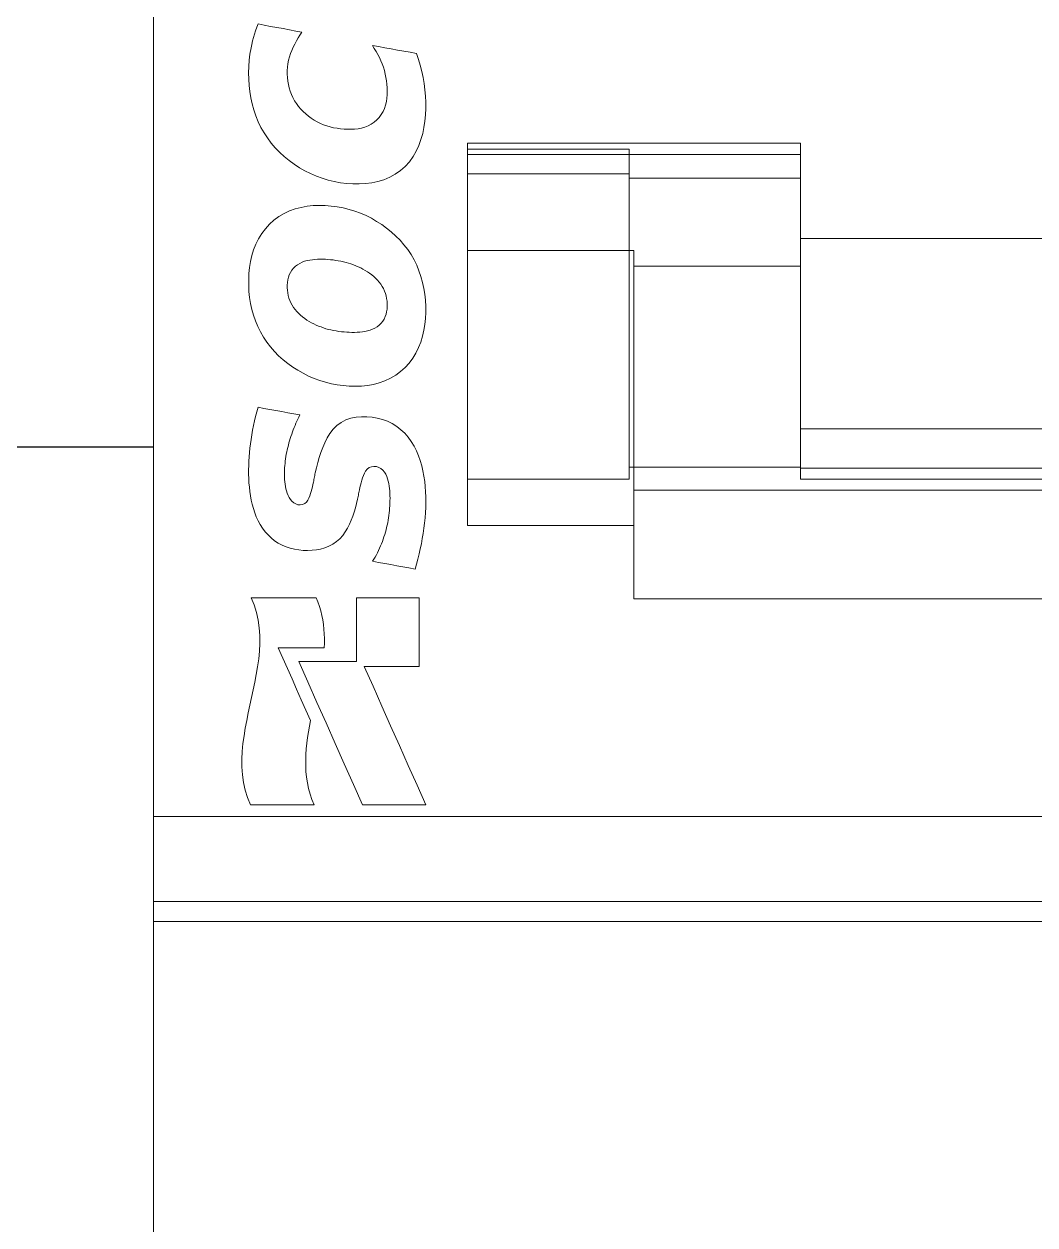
# Model space of a CAD drawing. Header units: millimetres. Extents: x 37984 to 70752, y 14140 to 37584.
# Drawn here: x 39471.76 to 39482.39, y 35683.73 to 35696.35 of the extents above; entities that cross this region are included whole.
import ezdxf

# ---------------------------------------------------------------- set-up
doc = ezdxf.new("R2010")
doc.units = ezdxf.units.MM
doc.set_wipeout_variables(frame=1)
doc.layers.add('000-PI-Oprema', color=30, linetype='Continuous', lineweight=5)
doc.layers.add('004-PI-DIN Šina', color=3, linetype='Continuous')

# ---------------------------------------------------------------- blocks, each defined once
blk = doc.blocks.new('*U853')
at = {"layer": '004-PI-DIN Šina'}
blk.add_lwpolyline([(410, -17.5), (410, 17.5), (0, 17.5), (0, -17.5)], close=True, dxfattribs=at)
blk = doc.blocks.new('I35_48290130')
blk.add_wipeout([(47167.586, 36656.002), (47185.386, 36656.002), (47185.386, 36566.502), (47167.586, 36566.502)]).dxf.layer = '000-PI-Oprema'
at = {"layer": '000-PI-Oprema'}
for p, q in [((47167.586, 36589.864), (47167.586, 36632.639)), ((47168.672, 36598.157), (47168.685, 36598.192)), ((47168.685, 36598.192), (47168.751, 36598.18)), ((47168.637, 36598.049), (47168.648, 36598.086)), ((47168.648, 36598.086), (47168.659, 36598.121)), ((47168.659, 36598.121), (47168.672, 36598.157)), ((47168.751, 36598.18), (47168.817, 36598.167)), ((47168.817, 36598.167), (47168.883, 36598.155)), ((47168.883, 36598.155), (47168.949, 36598.143)), ((47168.949, 36598.143), (47169.015, 36598.13)), ((47169.015, 36598.13), (47169.081, 36598.118)), ((47169.081, 36598.118), (47169.147, 36598.106)), ((47169.126, 36598.076), (47169.107, 36598.045)), ((47169.147, 36598.106), (47169.126, 36598.076)), ((47169.147, 36598.106), (47169.147, 36598.106)), ((47168.6, 36597.875), (47168.612, 36597.94)), ((47168.612, 36597.94), (47168.619, 36597.977)), ((47168.612, 36597.94), (47168.612, 36597.94)), ((47168.619, 36597.977), (47168.628, 36598.013)), ((47168.628, 36598.013), (47168.637, 36598.049)), ((47169.055, 36597.948), (47169.04, 36597.914)), ((47169.071, 36597.981), (47169.055, 36597.948)), ((47169.088, 36598.013), (47169.071, 36597.981)), ((47169.107, 36598.045), (47169.088, 36598.013)), ((47169.887, 36597.966), (47169.953, 36597.954)), ((47169.907, 36597.935), (47169.887, 36597.966)), ((47169.887, 36597.966), (47169.887, 36597.966)), ((47169.927, 36597.904), (47169.907, 36597.935)), ((47169.953, 36597.954), (47170.019, 36597.942)), ((47170.019, 36597.942), (47170.085, 36597.93)), ((47168.588, 36597.744), (47168.593, 36597.81)), ((47168.593, 36597.81), (47168.6, 36597.875)), ((47169.007, 36597.81), (47169, 36597.774)), ((47169.016, 36597.846), (47169.007, 36597.81)), ((47169.027, 36597.88), (47169.016, 36597.846)), ((47169.04, 36597.914), (47169.027, 36597.88)), ((47169.945, 36597.872), (47169.927, 36597.904)), ((47169.961, 36597.839), (47169.945, 36597.872)), ((47169.977, 36597.806), (47169.961, 36597.839)), ((47170.085, 36597.93), (47170.152, 36597.918)), ((47170.152, 36597.918), (47170.218, 36597.906)), ((47170.218, 36597.906), (47170.284, 36597.894)), ((47170.284, 36597.894), (47170.35, 36597.882)), ((47170.35, 36597.882), (47170.372, 36597.82)), ((47170.35, 36597.882), (47170.35, 36597.882)), ((47170.372, 36597.82), (47170.391, 36597.758)), ((47168.586, 36597.678), (47168.588, 36597.744)), ((47168.995, 36597.738), (47168.992, 36597.702)), ((47168.992, 36597.702), (47168.992, 36597.665)), ((47169, 36597.774), (47168.995, 36597.738)), ((47169.99, 36597.772), (47169.977, 36597.806)), ((47170.003, 36597.737), (47169.99, 36597.772)), ((47170.013, 36597.702), (47170.003, 36597.737)), ((47170.022, 36597.666), (47170.013, 36597.702)), ((47170.391, 36597.758), (47170.407, 36597.694)), ((47170.407, 36597.694), (47170.42, 36597.629)), ((47168.587, 36597.612), (47168.586, 36597.678)), ((47168.592, 36597.547), (47168.587, 36597.612)), ((47168.992, 36597.665), (47168.994, 36597.629)), ((47168.994, 36597.629), (47168.998, 36597.592)), ((47168.998, 36597.592), (47169.004, 36597.556)), ((47169.004, 36597.556), (47169.012, 36597.52)), ((47170.03, 36597.631), (47170.022, 36597.666)), ((47170.036, 36597.595), (47170.03, 36597.631)), ((47170.04, 36597.558), (47170.036, 36597.595)), ((47170.043, 36597.522), (47170.04, 36597.558)), ((47170.42, 36597.629), (47170.431, 36597.565)), ((47170.431, 36597.565), (47170.44, 36597.499)), ((47168.599, 36597.481), (47168.592, 36597.547)), ((47168.61, 36597.417), (47168.599, 36597.481)), ((47169.012, 36597.52), (47169.023, 36597.485)), ((47169.023, 36597.485), (47169.036, 36597.451)), ((47169.036, 36597.451), (47169.051, 36597.418)), ((47170.039, 36597.412), (47170.042, 36597.448)), ((47170.042, 36597.448), (47170.044, 36597.485)), ((47170.044, 36597.485), (47170.043, 36597.522)), ((47170.44, 36597.499), (47170.445, 36597.434)), ((47170.445, 36597.434), (47170.448, 36597.369)), ((47168.623, 36597.352), (47168.61, 36597.417)), ((47168.64, 36597.289), (47168.623, 36597.352)), ((47169.051, 36597.418), (47169.069, 36597.386)), ((47169.069, 36597.386), (47169.088, 36597.355)), ((47169.088, 36597.355), (47169.11, 36597.325)), ((47169.11, 36597.325), (47169.134, 36597.297)), ((47169.999, 36597.271), (47170.014, 36597.305)), ((47170.014, 36597.305), (47170.025, 36597.34)), ((47170.025, 36597.34), (47170.034, 36597.376)), ((47170.034, 36597.376), (47170.039, 36597.412)), ((47170.448, 36597.303), (47170.445, 36597.237)), ((47170.448, 36597.369), (47170.448, 36597.303)), ((47168.662, 36597.226), (47168.64, 36597.289)), ((47168.687, 36597.165), (47168.662, 36597.226)), ((47169.134, 36597.297), (47169.159, 36597.271)), ((47169.159, 36597.271), (47169.186, 36597.246)), ((47169.186, 36597.246), (47169.215, 36597.222)), ((47169.215, 36597.222), (47169.244, 36597.201)), ((47169.244, 36597.201), (47169.275, 36597.181)), ((47169.275, 36597.181), (47169.307, 36597.163)), ((47169.906, 36597.159), (47169.934, 36597.183)), ((47169.934, 36597.183), (47169.959, 36597.21)), ((47169.959, 36597.21), (47169.981, 36597.239)), ((47169.981, 36597.239), (47169.999, 36597.271)), ((47170.445, 36597.237), (47170.439, 36597.171)), ((47168.715, 36597.105), (47168.687, 36597.165)), ((47168.748, 36597.048), (47168.715, 36597.105)), ((47169.307, 36597.163), (47169.34, 36597.147)), ((47169.34, 36597.147), (47169.374, 36597.133)), ((47169.374, 36597.133), (47169.409, 36597.121)), ((47169.409, 36597.121), (47169.445, 36597.111)), ((47169.445, 36597.111), (47169.48, 36597.102)), ((47169.48, 36597.102), (47169.516, 36597.096)), ((47169.516, 36597.096), (47169.553, 36597.091)), ((47169.553, 36597.091), (47169.59, 36597.087)), ((47169.59, 36597.087), (47169.626, 36597.085)), ((47169.626, 36597.085), (47169.663, 36597.085)), ((47169.663, 36597.085), (47169.7, 36597.087)), ((47169.7, 36597.087), (47169.737, 36597.091)), ((47169.737, 36597.091), (47169.773, 36597.098)), ((47169.773, 36597.098), (47169.808, 36597.108)), ((47169.808, 36597.108), (47169.843, 36597.122)), ((47169.843, 36597.122), (47169.875, 36597.138)), ((47169.875, 36597.138), (47169.906, 36597.159)), ((47170.429, 36597.105), (47170.416, 36597.041)), ((47170.439, 36597.171), (47170.429, 36597.105)), ((47168.784, 36596.994), (47168.748, 36597.048)), ((47168.824, 36596.941), (47168.784, 36596.994)), ((47168.867, 36596.891), (47168.824, 36596.941)), ((47170.398, 36596.977), (47170.376, 36596.915)), ((47170.416, 36597.041), (47170.398, 36596.977)), ((47174.386, 36596.941), (47170.886, 36596.941)), ((47170.886, 36596.877), (47170.886, 36596.941)), ((47174.386, 36596.941), (47174.386, 36596.571)), ((47168.913, 36596.843), (47168.867, 36596.891)), ((47168.961, 36596.799), (47168.913, 36596.843)), ((47169.012, 36596.757), (47168.961, 36596.799)), ((47170.315, 36596.798), (47170.276, 36596.744)), ((47170.348, 36596.855), (47170.315, 36596.798)), ((47170.376, 36596.915), (47170.348, 36596.855)), ((47170.886, 36596.877), (47172.586, 36596.877)), ((47170.886, 36596.616), (47170.886, 36596.877)), ((47170.886, 36596.819), (47174.386, 36596.819)), ((47172.586, 36596.877), (47172.586, 36596.571)), ((47169.065, 36596.718), (47169.012, 36596.757)), ((47169.12, 36596.682), (47169.065, 36596.718)), ((47169.178, 36596.649), (47169.12, 36596.682)), ((47170.232, 36596.695), (47170.182, 36596.651)), ((47170.276, 36596.744), (47170.232, 36596.695)), ((47169.237, 36596.62), (47169.178, 36596.649)), ((47169.298, 36596.594), (47169.237, 36596.62)), ((47169.359, 36596.571), (47169.298, 36596.594)), ((47169.422, 36596.552), (47169.359, 36596.571)), ((47169.487, 36596.536), (47169.422, 36596.552)), ((47170.009, 36596.555), (47169.946, 36596.536)), ((47170.07, 36596.581), (47170.009, 36596.555)), ((47170.128, 36596.613), (47170.07, 36596.581)), ((47170.182, 36596.651), (47170.128, 36596.613)), ((47172.586, 36596.616), (47170.886, 36596.616)), ((47170.886, 36593.408), (47170.886, 36596.616)), ((47172.586, 36596.571), (47174.386, 36596.571)), ((47172.586, 36593.536), (47172.586, 36596.571)), ((47174.386, 36593.536), (47174.386, 36596.571)), ((47169.552, 36596.524), (47169.487, 36596.536)), ((47169.617, 36596.516), (47169.552, 36596.524)), ((47169.683, 36596.512), (47169.617, 36596.516)), ((47169.749, 36596.511), (47169.683, 36596.512)), ((47169.815, 36596.514), (47169.749, 36596.511)), ((47169.881, 36596.523), (47169.815, 36596.514)), ((47169.946, 36596.536), (47169.881, 36596.523)), ((47168.853, 36596.13), (47168.904, 36596.168)), ((47168.904, 36596.168), (47168.959, 36596.2)), ((47168.959, 36596.2), (47169.017, 36596.227)), ((47169.017, 36596.227), (47169.076, 36596.249)), ((47169.076, 36596.249), (47169.138, 36596.265)), ((47169.138, 36596.265), (47169.201, 36596.276)), ((47169.201, 36596.276), (47169.264, 36596.283)), ((47169.264, 36596.283), (47169.328, 36596.285)), ((47169.328, 36596.285), (47169.391, 36596.284)), ((47169.391, 36596.284), (47169.454, 36596.279)), ((47169.454, 36596.279), (47169.518, 36596.27)), ((47169.518, 36596.27), (47169.58, 36596.259)), ((47169.58, 36596.259), (47169.642, 36596.244)), ((47169.642, 36596.244), (47169.702, 36596.225)), ((47169.702, 36596.225), (47169.762, 36596.203)), ((47169.762, 36596.203), (47169.82, 36596.178)), ((47169.82, 36596.178), (47169.877, 36596.15)), ((47168.763, 36596.04), (47168.806, 36596.087)), ((47168.806, 36596.087), (47168.853, 36596.13)), ((47169.877, 36596.15), (47169.932, 36596.118)), ((47169.932, 36596.118), (47169.986, 36596.084)), ((47169.986, 36596.084), (47170.037, 36596.047)), ((47170.037, 36596.047), (47170.086, 36596.007)), ((47168.663, 36595.879), (47168.691, 36595.936)), ((47168.691, 36595.936), (47168.724, 36595.99)), ((47168.724, 36595.99), (47168.763, 36596.04)), ((47170.086, 36596.007), (47170.133, 36595.964)), ((47170.133, 36595.964), (47170.178, 36595.919)), ((47170.178, 36595.919), (47170.219, 36595.871)), ((47178.586, 36595.939), (47174.386, 36595.939)), ((47174.386, 36595.939), (47174.386, 36595.939)), ((47168.621, 36595.759), (47168.639, 36595.82)), ((47168.639, 36595.82), (47168.663, 36595.879)), ((47170.219, 36595.871), (47170.258, 36595.821)), ((47170.258, 36595.821), (47170.293, 36595.769)), ((47170.886, 36595.811), (47172.636, 36595.811)), ((47172.636, 36595.811), (47172.636, 36592.921)), ((47168.596, 36595.634), (47168.607, 36595.697)), ((47168.607, 36595.697), (47168.621, 36595.759)), ((47169.101, 36595.662), (47169.079, 36595.646)), ((47169.125, 36595.676), (47169.101, 36595.662)), ((47169.149, 36595.688), (47169.125, 36595.676)), ((47169.175, 36595.698), (47169.149, 36595.688)), ((47169.201, 36595.705), (47169.175, 36595.698)), ((47169.228, 36595.711), (47169.201, 36595.705)), ((47169.256, 36595.715), (47169.228, 36595.711)), ((47169.283, 36595.717), (47169.256, 36595.715)), ((47169.31, 36595.719), (47169.283, 36595.717)), ((47169.338, 36595.72), (47169.31, 36595.719)), ((47169.365, 36595.719), (47169.338, 36595.72)), ((47169.393, 36595.719), (47169.365, 36595.719)), ((47169.42, 36595.717), (47169.393, 36595.719)), ((47169.448, 36595.715), (47169.42, 36595.717)), ((47169.475, 36595.712), (47169.448, 36595.715)), ((47169.502, 36595.708), (47169.475, 36595.712)), ((47169.529, 36595.704), (47169.502, 36595.708)), ((47169.556, 36595.699), (47169.529, 36595.704)), ((47169.583, 36595.693), (47169.556, 36595.699)), ((47169.61, 36595.687), (47169.583, 36595.693)), ((47169.636, 36595.679), (47169.61, 36595.687)), ((47169.662, 36595.671), (47169.636, 36595.679)), ((47169.688, 36595.662), (47169.662, 36595.671)), ((47170.293, 36595.769), (47170.325, 36595.713)), ((47170.325, 36595.713), (47170.353, 36595.656)), ((47168.587, 36595.508), (47168.59, 36595.571)), ((47168.59, 36595.571), (47168.596, 36595.634)), ((47169.014, 36595.557), (47169.005, 36595.531)), ((47169.026, 36595.582), (47169.014, 36595.557)), ((47169.041, 36595.605), (47169.026, 36595.582)), ((47169.059, 36595.627), (47169.041, 36595.605)), ((47169.079, 36595.646), (47169.059, 36595.627)), ((47169.079, 36595.646), (47169.079, 36595.646)), ((47169.714, 36595.652), (47169.688, 36595.662)), ((47169.739, 36595.641), (47169.714, 36595.652)), ((47169.764, 36595.63), (47169.739, 36595.641)), ((47169.788, 36595.617), (47169.764, 36595.63)), ((47169.812, 36595.603), (47169.788, 36595.617)), ((47169.835, 36595.589), (47169.812, 36595.603)), ((47169.858, 36595.573), (47169.835, 36595.589)), ((47169.88, 36595.557), (47169.858, 36595.573)), ((47169.901, 36595.539), (47169.88, 36595.557)), ((47169.921, 36595.52), (47169.901, 36595.539)), ((47170.353, 36595.656), (47170.353, 36595.656)), ((47170.353, 36595.656), (47170.377, 36595.597)), ((47170.377, 36595.597), (47170.398, 36595.537)), ((47170.398, 36595.537), (47170.415, 36595.476)), ((47172.636, 36595.646), (47174.386, 36595.646)), ((47168.587, 36595.444), (47168.587, 36595.508)), ((47168.59, 36595.381), (47168.587, 36595.444)), ((47168.994, 36595.477), (47168.992, 36595.449)), ((47168.992, 36595.449), (47168.992, 36595.421)), ((47168.992, 36595.421), (47168.994, 36595.394)), ((47168.998, 36595.504), (47168.994, 36595.477)), ((47169.005, 36595.531), (47168.998, 36595.504)), ((47169.94, 36595.501), (47169.921, 36595.52)), ((47169.958, 36595.48), (47169.94, 36595.501)), ((47169.975, 36595.458), (47169.958, 36595.48)), ((47169.99, 36595.435), (47169.975, 36595.458)), ((47170.003, 36595.411), (47169.99, 36595.435)), ((47170.015, 36595.386), (47170.003, 36595.411)), ((47170.415, 36595.476), (47170.428, 36595.414)), ((47170.428, 36595.414), (47170.438, 36595.352)), ((47168.597, 36595.318), (47168.59, 36595.381)), ((47168.607, 36595.255), (47168.597, 36595.318)), ((47168.994, 36595.394), (47168.997, 36595.366)), ((47168.997, 36595.366), (47169.003, 36595.339)), ((47169.003, 36595.339), (47169.01, 36595.312)), ((47169.01, 36595.312), (47169.02, 36595.286)), ((47169.02, 36595.286), (47169.031, 36595.261)), ((47170.024, 36595.36), (47170.015, 36595.386)), ((47170.032, 36595.334), (47170.024, 36595.36)), ((47170.037, 36595.307), (47170.032, 36595.334)), ((47170.041, 36595.279), (47170.037, 36595.307)), ((47170.438, 36595.352), (47170.445, 36595.289)), ((47170.445, 36595.289), (47170.448, 36595.225)), ((47168.62, 36595.193), (47168.607, 36595.255)), ((47168.637, 36595.132), (47168.62, 36595.193)), ((47169.031, 36595.261), (47169.044, 36595.237)), ((47169.044, 36595.237), (47169.059, 36595.214)), ((47169.059, 36595.214), (47169.076, 36595.191)), ((47169.076, 36595.191), (47169.094, 36595.17)), ((47169.094, 36595.17), (47169.113, 36595.15)), ((47170.031, 36595.143), (47170.037, 36595.169)), ((47170.037, 36595.169), (47170.041, 36595.197)), ((47170.043, 36595.252), (47170.041, 36595.279)), ((47170.041, 36595.197), (47170.043, 36595.224)), ((47170.043, 36595.224), (47170.043, 36595.252)), ((47170.448, 36595.162), (47170.445, 36595.098)), ((47170.448, 36595.225), (47170.448, 36595.162)), ((47168.658, 36595.072), (47168.637, 36595.132)), ((47168.682, 36595.014), (47168.658, 36595.072)), ((47169.113, 36595.15), (47169.133, 36595.132)), ((47169.133, 36595.132), (47169.154, 36595.114)), ((47169.154, 36595.114), (47169.176, 36595.097)), ((47169.176, 36595.097), (47169.199, 36595.081)), ((47169.199, 36595.081), (47169.222, 36595.067)), ((47169.222, 36595.067), (47169.246, 36595.053)), ((47169.246, 36595.053), (47169.271, 36595.04)), ((47169.271, 36595.04), (47169.296, 36595.028)), ((47169.959, 36595.027), (47169.979, 36595.047)), ((47169.979, 36595.047), (47169.996, 36595.068)), ((47169.996, 36595.068), (47170.01, 36595.091)), ((47170.01, 36595.091), (47170.022, 36595.117)), ((47170.022, 36595.117), (47170.031, 36595.143)), ((47170.439, 36595.035), (47170.429, 36594.973)), ((47170.445, 36595.098), (47170.439, 36595.035)), ((47168.682, 36595.014), (47168.682, 36595.014)), ((47168.71, 36594.956), (47168.682, 36595.014)), ((47168.742, 36594.901), (47168.71, 36594.956)), ((47169.296, 36595.028), (47169.321, 36595.018)), ((47169.321, 36595.018), (47169.347, 36595.008)), ((47169.347, 36595.008), (47169.373, 36594.999)), ((47169.373, 36594.999), (47169.399, 36594.99)), ((47169.399, 36594.99), (47169.426, 36594.983)), ((47169.426, 36594.983), (47169.452, 36594.977)), ((47169.452, 36594.977), (47169.479, 36594.971)), ((47169.479, 36594.971), (47169.507, 36594.966)), ((47169.507, 36594.966), (47169.534, 36594.962)), ((47169.534, 36594.962), (47169.561, 36594.958)), ((47169.561, 36594.958), (47169.589, 36594.956)), ((47169.589, 36594.956), (47169.617, 36594.954)), ((47169.617, 36594.954), (47169.644, 36594.952)), ((47169.644, 36594.952), (47169.672, 36594.951)), ((47169.672, 36594.951), (47169.7, 36594.951)), ((47169.7, 36594.951), (47169.727, 36594.952)), ((47169.7, 36594.951), (47169.7, 36594.951)), ((47169.727, 36594.952), (47169.755, 36594.953)), ((47169.755, 36594.953), (47169.782, 36594.956)), ((47169.782, 36594.956), (47169.809, 36594.96)), ((47169.809, 36594.96), (47169.836, 36594.966)), ((47169.836, 36594.966), (47169.863, 36594.974)), ((47169.863, 36594.974), (47169.889, 36594.984)), ((47169.889, 36594.984), (47169.914, 36594.996)), ((47169.914, 36594.996), (47169.937, 36595.01)), ((47169.937, 36595.01), (47169.959, 36595.027)), ((47170.415, 36594.911), (47170.396, 36594.85)), ((47170.429, 36594.973), (47170.415, 36594.911)), ((47168.777, 36594.849), (47168.742, 36594.901)), ((47168.816, 36594.799), (47168.777, 36594.849)), ((47168.858, 36594.751), (47168.816, 36594.799)), ((47170.373, 36594.791), (47170.345, 36594.734)), ((47170.396, 36594.85), (47170.373, 36594.791)), ((47168.902, 36594.706), (47168.858, 36594.751)), ((47168.949, 36594.663), (47168.902, 36594.706)), ((47168.998, 36594.624), (47168.949, 36594.663)), ((47170.311, 36594.68), (47170.273, 36594.629)), ((47170.345, 36594.734), (47170.311, 36594.68)), ((47169.05, 36594.587), (47168.998, 36594.624)), ((47169.103, 36594.553), (47169.05, 36594.587)), ((47169.159, 36594.522), (47169.103, 36594.553)), ((47170.183, 36594.54), (47170.132, 36594.502)), ((47170.23, 36594.582), (47170.183, 36594.54)), ((47170.273, 36594.629), (47170.23, 36594.582)), ((47169.216, 36594.493), (47169.159, 36594.522)), ((47169.274, 36594.468), (47169.216, 36594.493)), ((47169.333, 36594.446), (47169.274, 36594.468)), ((47169.394, 36594.427), (47169.333, 36594.446)), ((47169.456, 36594.412), (47169.394, 36594.427)), ((47169.518, 36594.4), (47169.456, 36594.412)), ((47169.898, 36594.405), (47169.835, 36594.394)), ((47169.959, 36594.421), (47169.898, 36594.405)), ((47170.019, 36594.443), (47169.959, 36594.421)), ((47170.077, 36594.47), (47170.019, 36594.443)), ((47170.132, 36594.502), (47170.077, 36594.47)), ((47169.581, 36594.392), (47169.518, 36594.4)), ((47169.644, 36594.387), (47169.581, 36594.392)), ((47169.708, 36594.385), (47169.644, 36594.387)), ((47169.771, 36594.388), (47169.708, 36594.385)), ((47169.835, 36594.394), (47169.771, 36594.388)), ((47168.685, 36594.164), (47168.671, 36594.117)), ((47168.747, 36594.153), (47168.685, 36594.164)), ((47168.685, 36594.164), (47168.685, 36594.164)), ((47168.81, 36594.142), (47168.747, 36594.153)), ((47168.659, 36594.069), (47168.648, 36594.021)), ((47168.671, 36594.117), (47168.659, 36594.069)), ((47168.873, 36594.13), (47168.81, 36594.142)), ((47168.936, 36594.119), (47168.873, 36594.13)), ((47168.999, 36594.107), (47168.936, 36594.119)), ((47169.062, 36594.096), (47168.999, 36594.107)), ((47169.125, 36594.084), (47169.062, 36594.096)), ((47169.093, 36594.018), (47169.103, 36594.04)), ((47169.103, 36594.04), (47169.114, 36594.062)), ((47169.114, 36594.062), (47169.125, 36594.084)), ((47169.125, 36594.084), (47169.125, 36594.084)), ((47169.609, 36594.031), (47169.559, 36594.005)), ((47169.662, 36594.049), (47169.609, 36594.031)), ((47169.717, 36594.06), (47169.662, 36594.049)), ((47169.772, 36594.065), (47169.717, 36594.06)), ((47169.828, 36594.065), (47169.772, 36594.065)), ((47169.884, 36594.06), (47169.828, 36594.065)), ((47169.939, 36594.05), (47169.884, 36594.06)), ((47169.993, 36594.037), (47169.939, 36594.05)), ((47170.045, 36594.017), (47169.993, 36594.037)), ((47168.628, 36593.924), (47168.619, 36593.875)), ((47168.637, 36593.972), (47168.628, 36593.924)), ((47168.648, 36594.021), (47168.637, 36593.972)), ((47169.039, 36593.882), (47169.047, 36593.905)), ((47169.047, 36593.905), (47169.056, 36593.928)), ((47169.056, 36593.928), (47169.065, 36593.951)), ((47169.065, 36593.951), (47169.074, 36593.973)), ((47169.074, 36593.973), (47169.083, 36593.996)), ((47169.083, 36593.996), (47169.093, 36594.018)), ((47169.474, 36593.934), (47169.44, 36593.889)), ((47169.514, 36593.973), (47169.474, 36593.934)), ((47169.559, 36594.005), (47169.514, 36593.973)), ((47170.095, 36593.993), (47170.045, 36594.017)), ((47170.143, 36593.964), (47170.095, 36593.993)), ((47170.186, 36593.929), (47170.143, 36593.964)), ((47170.227, 36593.891), (47170.186, 36593.929)), ((47178.586, 36593.939), (47174.386, 36593.939)), ((47174.386, 36593.939), (47174.386, 36593.939)), ((47168.605, 36593.781), (47168.6, 36593.735)), ((47168.612, 36593.826), (47168.605, 36593.781)), ((47168.619, 36593.875), (47168.612, 36593.826)), ((47168.612, 36593.826), (47168.612, 36593.826)), ((47169.004, 36593.766), (47169.01, 36593.79)), ((47169.01, 36593.79), (47169.017, 36593.813)), ((47169.017, 36593.813), (47169.024, 36593.836)), ((47169.024, 36593.836), (47169.031, 36593.859)), ((47169.031, 36593.859), (47169.039, 36593.882)), ((47169.386, 36593.792), (47169.365, 36593.741)), ((47169.411, 36593.842), (47169.386, 36593.792)), ((47169.44, 36593.889), (47169.411, 36593.842)), ((47170.264, 36593.849), (47170.227, 36593.891)), ((47170.296, 36593.804), (47170.264, 36593.849)), ((47170.325, 36593.757), (47170.296, 36593.804)), ((47168.591, 36593.644), (47168.588, 36593.599)), ((47168.595, 36593.69), (47168.591, 36593.644)), ((47168.6, 36593.735), (47168.595, 36593.69)), ((47168.974, 36593.623), (47168.978, 36593.647)), ((47168.978, 36593.647), (47168.982, 36593.671)), ((47168.982, 36593.671), (47168.987, 36593.695)), ((47168.987, 36593.695), (47168.992, 36593.719)), ((47168.992, 36593.719), (47168.998, 36593.743)), ((47168.998, 36593.743), (47169.004, 36593.766)), ((47169.345, 36593.689), (47169.328, 36593.636)), ((47169.365, 36593.741), (47169.345, 36593.689)), ((47170.351, 36593.707), (47170.325, 36593.757)), ((47170.373, 36593.656), (47170.351, 36593.707)), ((47170.391, 36593.604), (47170.373, 36593.656)), ((47168.587, 36593.553), (47168.586, 36593.507)), ((47168.588, 36593.599), (47168.587, 36593.553)), ((47168.964, 36593.503), (47168.965, 36593.527)), ((47168.965, 36593.527), (47168.966, 36593.551)), ((47168.966, 36593.551), (47168.969, 36593.575)), ((47168.969, 36593.575), (47168.971, 36593.599)), ((47168.971, 36593.599), (47168.974, 36593.623)), ((47169.299, 36593.529), (47169.286, 36593.475)), ((47169.313, 36593.583), (47169.299, 36593.529)), ((47169.328, 36593.636), (47169.313, 36593.583)), ((47169.832, 36593.515), (47169.853, 36593.53)), ((47169.853, 36593.53), (47169.877, 36593.54)), ((47169.877, 36593.54), (47169.903, 36593.543)), ((47169.903, 36593.543), (47169.929, 36593.541)), ((47169.929, 36593.541), (47169.955, 36593.533)), ((47169.955, 36593.533), (47169.977, 36593.521)), ((47169.977, 36593.521), (47169.997, 36593.504)), ((47170.407, 36593.55), (47170.391, 36593.604)), ((47170.419, 36593.496), (47170.407, 36593.55)), ((47174.386, 36593.536), (47172.586, 36593.536)), ((47172.586, 36593.536), (47172.586, 36593.523)), ((47172.586, 36593.523), (47172.586, 36593.408)), ((47174.386, 36593.536), (47174.386, 36593.523)), ((47174.386, 36593.523), (47174.386, 36593.408)), ((47174.386, 36593.523), (47178.586, 36593.523)), ((47168.586, 36593.507), (47168.586, 36593.462)), ((47168.586, 36593.462), (47168.587, 36593.416)), ((47168.587, 36593.416), (47168.59, 36593.371)), ((47168.963, 36593.478), (47168.964, 36593.503)), ((47168.963, 36593.454), (47168.963, 36593.478)), ((47168.964, 36593.429), (47168.963, 36593.454)), ((47168.965, 36593.405), (47168.964, 36593.429)), ((47168.967, 36593.381), (47168.965, 36593.405)), ((47169.27, 36593.391), (47169.267, 36593.377)), ((47169.273, 36593.405), (47169.27, 36593.391)), ((47169.275, 36593.419), (47169.273, 36593.405)), ((47169.278, 36593.433), (47169.275, 36593.419)), ((47169.281, 36593.447), (47169.278, 36593.433)), ((47169.283, 36593.461), (47169.281, 36593.447)), ((47169.286, 36593.475), (47169.283, 36593.461)), ((47169.286, 36593.475), (47169.286, 36593.475)), ((47169.769, 36593.372), (47169.776, 36593.397)), ((47169.776, 36593.397), (47169.784, 36593.422)), ((47169.784, 36593.422), (47169.793, 36593.447)), ((47169.793, 36593.447), (47169.803, 36593.471)), ((47169.803, 36593.471), (47169.815, 36593.494)), ((47169.815, 36593.494), (47169.832, 36593.515)), ((47169.997, 36593.504), (47170.014, 36593.483)), ((47170.014, 36593.483), (47170.027, 36593.461)), ((47170.027, 36593.461), (47170.038, 36593.437)), ((47170.038, 36593.437), (47170.047, 36593.413)), ((47170.047, 36593.413), (47170.053, 36593.387)), ((47170.429, 36593.441), (47170.419, 36593.496)), ((47170.437, 36593.386), (47170.429, 36593.441)), ((47170.886, 36593.408), (47172.586, 36593.408)), ((47170.886, 36593.408), (47170.886, 36592.921)), ((47178.586, 36593.408), (47174.386, 36593.408)), ((47168.59, 36593.371), (47168.594, 36593.325)), ((47168.594, 36593.325), (47168.599, 36593.28)), ((47168.599, 36593.28), (47168.605, 36593.235)), ((47168.97, 36593.356), (47168.967, 36593.381)), ((47168.974, 36593.332), (47168.97, 36593.356)), ((47168.979, 36593.308), (47168.974, 36593.332)), ((47168.985, 36593.285), (47168.979, 36593.308)), ((47168.992, 36593.261), (47168.985, 36593.285)), ((47169.244, 36593.281), (47169.236, 36593.258)), ((47169.25, 36593.305), (47169.244, 36593.281)), ((47169.256, 36593.329), (47169.25, 36593.305)), ((47169.262, 36593.353), (47169.256, 36593.329)), ((47169.267, 36593.377), (47169.262, 36593.353)), ((47169.267, 36593.377), (47169.267, 36593.377)), ((47169.742, 36593.254), (47169.745, 36593.268)), ((47169.745, 36593.268), (47169.748, 36593.282)), ((47169.748, 36593.282), (47169.75, 36593.296)), ((47169.75, 36593.296), (47169.756, 36593.321)), ((47169.75, 36593.296), (47169.75, 36593.296)), ((47169.756, 36593.321), (47169.762, 36593.347)), ((47169.762, 36593.347), (47169.769, 36593.372)), ((47170.053, 36593.387), (47170.059, 36593.362)), ((47170.059, 36593.362), (47170.063, 36593.337)), ((47170.063, 36593.337), (47170.067, 36593.311)), ((47170.067, 36593.311), (47170.069, 36593.286)), ((47170.069, 36593.286), (47170.071, 36593.26)), ((47170.443, 36593.331), (47170.437, 36593.386)), ((47170.446, 36593.277), (47170.443, 36593.331)), ((47170.448, 36593.222), (47170.446, 36593.277)), ((47180.336, 36593.294), (47172.636, 36593.294)), ((47168.605, 36593.235), (47168.614, 36593.19)), ((47168.614, 36593.19), (47168.624, 36593.145)), ((47168.624, 36593.145), (47168.636, 36593.101)), ((47169.001, 36593.238), (47168.992, 36593.261)), ((47169.012, 36593.216), (47169.001, 36593.238)), ((47169.025, 36593.196), (47169.012, 36593.216)), ((47169.041, 36593.177), (47169.025, 36593.196)), ((47169.06, 36593.161), (47169.041, 36593.177)), ((47169.081, 36593.149), (47169.06, 36593.161)), ((47169.105, 36593.141), (47169.081, 36593.149)), ((47169.129, 36593.139), (47169.105, 36593.141)), ((47169.154, 36593.142), (47169.129, 36593.139)), ((47169.176, 36593.152), (47169.154, 36593.142)), ((47169.194, 36593.169), (47169.176, 36593.152)), ((47169.209, 36593.189), (47169.194, 36593.169)), ((47169.219, 36593.211), (47169.209, 36593.189)), ((47169.228, 36593.234), (47169.219, 36593.211)), ((47169.236, 36593.258), (47169.228, 36593.234)), ((47169.709, 36593.108), (47169.721, 36593.153)), ((47169.721, 36593.153), (47169.731, 36593.198)), ((47169.731, 36593.198), (47169.734, 36593.212)), ((47169.731, 36593.198), (47169.731, 36593.198)), ((47169.734, 36593.212), (47169.737, 36593.226)), ((47169.737, 36593.226), (47169.74, 36593.24)), ((47169.74, 36593.24), (47169.742, 36593.254)), ((47170.072, 36593.156), (47170.07, 36593.13)), ((47170.071, 36593.26), (47170.072, 36593.234)), ((47170.072, 36593.234), (47170.073, 36593.208)), ((47170.073, 36593.208), (47170.072, 36593.182)), ((47170.072, 36593.182), (47170.072, 36593.156)), ((47170.449, 36593.167), (47170.448, 36593.222)), ((47170.448, 36593.113), (47170.449, 36593.167)), ((47168.636, 36593.101), (47168.65, 36593.057)), ((47168.65, 36593.057), (47168.667, 36593.015)), ((47168.667, 36593.015), (47168.686, 36592.973)), ((47169.665, 36592.977), (47169.682, 36593.02)), ((47169.682, 36593.02), (47169.696, 36593.064)), ((47169.696, 36593.064), (47169.709, 36593.108)), ((47170.061, 36593.028), (47170.057, 36593.003)), ((47170.064, 36593.054), (47170.061, 36593.028)), ((47170.066, 36593.079), (47170.064, 36593.054)), ((47170.068, 36593.105), (47170.066, 36593.079)), ((47170.07, 36593.13), (47170.068, 36593.105)), ((47170.441, 36593.003), (47170.445, 36593.058)), ((47170.445, 36593.058), (47170.448, 36593.113)), ((47168.686, 36592.973), (47168.708, 36592.933)), ((47168.708, 36592.933), (47168.732, 36592.894)), ((47168.732, 36592.894), (47168.76, 36592.857)), ((47169.602, 36592.855), (47169.626, 36592.894)), ((47169.626, 36592.894), (47169.647, 36592.935)), ((47169.647, 36592.935), (47169.665, 36592.977)), ((47170.037, 36592.902), (47170.031, 36592.877)), ((47170.043, 36592.927), (47170.037, 36592.902)), ((47170.048, 36592.952), (47170.043, 36592.927)), ((47170.053, 36592.977), (47170.048, 36592.952)), ((47170.057, 36593.003), (47170.053, 36592.977)), ((47170.421, 36592.839), (47170.429, 36592.893)), ((47170.429, 36592.893), (47170.436, 36592.948)), ((47170.436, 36592.948), (47170.441, 36593.003)), ((47170.886, 36592.921), (47172.636, 36592.921)), ((47172.636, 36592.152), (47172.636, 36592.921)), ((47168.76, 36592.857), (47168.79, 36592.823)), ((47168.79, 36592.823), (47168.823, 36592.791)), ((47168.823, 36592.791), (47168.859, 36592.762)), ((47168.859, 36592.762), (47168.897, 36592.737)), ((47169.51, 36592.753), (47169.544, 36592.783)), ((47169.544, 36592.783), (47169.575, 36592.818)), ((47169.575, 36592.818), (47169.602, 36592.855)), ((47170.001, 36592.778), (47169.992, 36592.754)), ((47170.009, 36592.803), (47170.001, 36592.778)), ((47170.017, 36592.827), (47170.009, 36592.803)), ((47170.024, 36592.852), (47170.017, 36592.827)), ((47170.031, 36592.877), (47170.024, 36592.852)), ((47170.402, 36592.73), (47170.412, 36592.785)), ((47170.412, 36592.785), (47170.421, 36592.839)), ((47168.897, 36592.737), (47168.938, 36592.715)), ((47168.938, 36592.715), (47168.98, 36592.697)), ((47168.98, 36592.697), (47169.024, 36592.683)), ((47169.024, 36592.683), (47169.069, 36592.673)), ((47169.069, 36592.673), (47169.114, 36592.665)), ((47169.114, 36592.665), (47169.16, 36592.661)), ((47169.16, 36592.661), (47169.206, 36592.66)), ((47169.206, 36592.66), (47169.253, 36592.662)), ((47169.253, 36592.662), (47169.298, 36592.667)), ((47169.298, 36592.667), (47169.343, 36592.675)), ((47169.343, 36592.675), (47169.388, 36592.688)), ((47169.388, 36592.688), (47169.431, 36592.705)), ((47169.431, 36592.705), (47169.472, 36592.726)), ((47169.472, 36592.726), (47169.51, 36592.753)), ((47169.941, 36592.636), (47169.929, 36592.613)), ((47169.952, 36592.66), (47169.941, 36592.636)), ((47169.963, 36592.683), (47169.952, 36592.66)), ((47169.973, 36592.707), (47169.963, 36592.683)), ((47169.983, 36592.73), (47169.973, 36592.707)), ((47169.992, 36592.754), (47169.983, 36592.73)), ((47170.378, 36592.623), (47170.391, 36592.677)), ((47170.391, 36592.677), (47170.402, 36592.73)), ((47169.903, 36592.568), (47169.89, 36592.546)), ((47169.89, 36592.546), (47169.953, 36592.534)), ((47169.89, 36592.546), (47169.89, 36592.546)), ((47169.916, 36592.591), (47169.903, 36592.568)), ((47169.929, 36592.613), (47169.916, 36592.591)), ((47169.953, 36592.534), (47170.017, 36592.523)), ((47170.017, 36592.523), (47170.081, 36592.511)), ((47170.081, 36592.511), (47170.144, 36592.499)), ((47170.335, 36592.464), (47170.35, 36592.517)), ((47170.35, 36592.517), (47170.365, 36592.57)), ((47170.365, 36592.57), (47170.378, 36592.623)), ((47170.144, 36592.499), (47170.208, 36592.488)), ((47170.208, 36592.488), (47170.271, 36592.476)), ((47170.271, 36592.476), (47170.335, 36592.464)), ((47170.335, 36592.464), (47170.335, 36592.464)), ((47168.71, 36592.164), (47168.612, 36592.164)), ((47168.612, 36592.164), (47168.643, 36592.088)), ((47168.612, 36592.164), (47168.612, 36592.164)), ((47168.807, 36592.164), (47168.71, 36592.164)), ((47168.905, 36592.164), (47168.807, 36592.164)), ((47169.002, 36592.164), (47168.905, 36592.164)), ((47169.1, 36592.164), (47169.002, 36592.164)), ((47169.198, 36592.164), (47169.1, 36592.164)), ((47169.295, 36592.164), (47169.198, 36592.164)), ((47169.314, 36592.119), (47169.295, 36592.164)), ((47169.295, 36592.164), (47169.295, 36592.164)), ((47169.719, 36592.164), (47170.38, 36592.164)), ((47169.719, 36592.068), (47169.719, 36592.164)), ((47169.719, 36592.164), (47169.719, 36592.164)), ((47170.38, 36592.164), (47170.38, 36592.06)), ((47170.38, 36592.164), (47170.38, 36592.164)), ((47172.636, 36592.152), (47180.336, 36592.152)), ((47168.643, 36592.088), (47168.668, 36592.009)), ((47168.668, 36592.009), (47168.686, 36591.928)), ((47169.33, 36592.072), (47169.314, 36592.119)), ((47169.344, 36592.025), (47169.33, 36592.072)), ((47169.355, 36591.978), (47169.344, 36592.025)), ((47169.719, 36591.972), (47169.719, 36592.068)), ((47170.38, 36592.06), (47170.38, 36591.957)), ((47168.686, 36591.928), (47168.697, 36591.846)), ((47169.365, 36591.93), (47169.355, 36591.978)), ((47169.372, 36591.881), (47169.365, 36591.93)), ((47169.378, 36591.833), (47169.372, 36591.881)), ((47169.719, 36591.877), (47169.719, 36591.972)), ((47169.719, 36591.781), (47169.719, 36591.877)), ((47170.38, 36591.957), (47170.38, 36591.854)), ((47168.697, 36591.846), (47168.703, 36591.765)), ((47168.703, 36591.765), (47168.703, 36591.683)), ((47169.381, 36591.784), (47169.378, 36591.833)), ((47169.383, 36591.735), (47169.381, 36591.784)), ((47169.719, 36591.686), (47169.719, 36591.781)), ((47170.38, 36591.854), (47170.38, 36591.75)), ((47168.703, 36591.683), (47168.699, 36591.601)), ((47168.946, 36591.528), (47168.897, 36591.637)), ((47168.897, 36591.637), (47169.381, 36591.637)), ((47168.897, 36591.637), (47168.897, 36591.637)), ((47169.381, 36591.637), (47169.383, 36591.686)), ((47169.381, 36591.637), (47169.381, 36591.637)), ((47169.383, 36591.686), (47169.383, 36591.735)), ((47169.719, 36591.59), (47169.719, 36591.686)), ((47170.38, 36591.75), (47170.38, 36591.647)), ((47170.38, 36591.647), (47170.38, 36591.544)), ((47168.692, 36591.52), (47168.681, 36591.438)), ((47168.699, 36591.601), (47168.692, 36591.52)), ((47168.994, 36591.419), (47168.946, 36591.528)), ((47169.719, 36591.494), (47169.719, 36591.59)), ((47170.38, 36591.544), (47170.38, 36591.44)), ((47168.681, 36591.438), (47168.667, 36591.357)), ((47169.043, 36591.31), (47168.994, 36591.419)), ((47169.719, 36591.494), (47169.113, 36591.494)), ((47169.113, 36591.494), (47169.209, 36591.279)), ((47169.113, 36591.494), (47169.113, 36591.494)), ((47169.719, 36591.494), (47169.719, 36591.494)), ((47169.895, 36591.233), (47169.802, 36591.44)), ((47170.38, 36591.44), (47169.802, 36591.44)), ((47169.802, 36591.44), (47169.802, 36591.44)), ((47170.38, 36591.44), (47170.38, 36591.44)), ((47168.652, 36591.276), (47168.635, 36591.196)), ((47168.667, 36591.357), (47168.652, 36591.276)), ((47169.091, 36591.201), (47169.043, 36591.31)), ((47169.209, 36591.279), (47169.304, 36591.063)), ((47168.635, 36591.196), (47168.618, 36591.115)), ((47169.139, 36591.091), (47169.091, 36591.201)), ((47169.987, 36591.025), (47169.895, 36591.233)), ((47168.6, 36591.035), (47168.583, 36590.955)), ((47168.618, 36591.115), (47168.6, 36591.035)), ((47169.188, 36590.982), (47169.139, 36591.091)), ((47169.304, 36591.063), (47169.4, 36590.848)), ((47170.079, 36590.817), (47169.987, 36591.025)), ((47168.566, 36590.874), (47168.551, 36590.793)), ((47168.583, 36590.955), (47168.566, 36590.874)), ((47169.236, 36590.873), (47169.188, 36590.982)), ((47169.225, 36590.814), (47169.236, 36590.873)), ((47169.236, 36590.873), (47169.236, 36590.873)), ((47168.551, 36590.793), (47168.538, 36590.712)), ((47169.205, 36590.695), (47169.214, 36590.755)), ((47169.214, 36590.755), (47169.225, 36590.814)), ((47169.4, 36590.848), (47169.496, 36590.633)), ((47170.172, 36590.61), (47170.079, 36590.817)), ((47168.527, 36590.631), (47168.519, 36590.549)), ((47168.538, 36590.712), (47168.527, 36590.631)), ((47169.191, 36590.576), (47169.197, 36590.636)), ((47169.197, 36590.636), (47169.205, 36590.695)), ((47169.496, 36590.633), (47169.591, 36590.417)), ((47168.519, 36590.549), (47168.515, 36590.467)), ((47169.186, 36590.456), (47169.187, 36590.516)), ((47169.187, 36590.516), (47169.191, 36590.576)), ((47170.264, 36590.402), (47170.172, 36590.61)), ((47168.515, 36590.467), (47168.515, 36590.385)), ((47168.515, 36590.385), (47168.521, 36590.303)), ((47169.186, 36590.396), (47169.186, 36590.456)), ((47169.189, 36590.336), (47169.186, 36590.396)), ((47169.591, 36590.417), (47169.687, 36590.202)), ((47170.356, 36590.195), (47170.264, 36590.402)), ((47168.521, 36590.303), (47168.532, 36590.222)), ((47169.195, 36590.277), (47169.189, 36590.336)), ((47169.204, 36590.217), (47169.195, 36590.277)), ((47168.532, 36590.222), (47168.55, 36590.142)), ((47168.55, 36590.142), (47168.574, 36590.063)), ((47169.216, 36590.158), (47169.204, 36590.217)), ((47169.232, 36590.1), (47169.216, 36590.158)), ((47169.687, 36590.202), (47169.783, 36589.987)), ((47170.448, 36589.987), (47170.356, 36590.195)), ((47168.574, 36590.063), (47168.605, 36589.987)), ((47168.605, 36589.987), (47168.7, 36589.987)), ((47168.605, 36589.987), (47168.605, 36589.987)), ((47168.7, 36589.987), (47168.796, 36589.987)), ((47168.796, 36589.987), (47168.892, 36589.987)), ((47168.892, 36589.987), (47168.987, 36589.987)), ((47168.987, 36589.987), (47169.083, 36589.987)), ((47169.083, 36589.987), (47169.178, 36589.987)), ((47169.178, 36589.987), (47169.274, 36589.987)), ((47169.251, 36590.043), (47169.232, 36590.1)), ((47169.274, 36589.987), (47169.251, 36590.043)), ((47169.274, 36589.987), (47169.274, 36589.987)), ((47169.783, 36589.987), (47170.448, 36589.987)), ((47169.783, 36589.987), (47169.783, 36589.987)), ((47170.448, 36589.987), (47170.448, 36589.987)), ((47167.586, 36589.864), (47185.386, 36589.864)), ((47167.586, 36588.972), (47167.586, 36589.864)), ((47185.386, 36588.972), (47167.586, 36588.972)), ((47167.586, 36588.76), (47167.586, 36588.972)), ((47167.586, 36588.76), (47185.386, 36588.76)), ((47167.586, 36566.502), (47167.586, 36588.76))]:
    blk.add_line(p, q, dxfattribs=at)

msp = doc.modelspace()

# ---------------------------------------------------------------- block references
msp.add_blockref('*U853', (39303.172, 35709.404))

# ---------------------------------------------------------------- next in the draw order: block references
at = {"layer": '000-PI-Oprema'}
msp.add_blockref('I35_48290130', (-7694.465, -901.845), dxfattribs=at)

doc.saveas('drawing.dxf')
